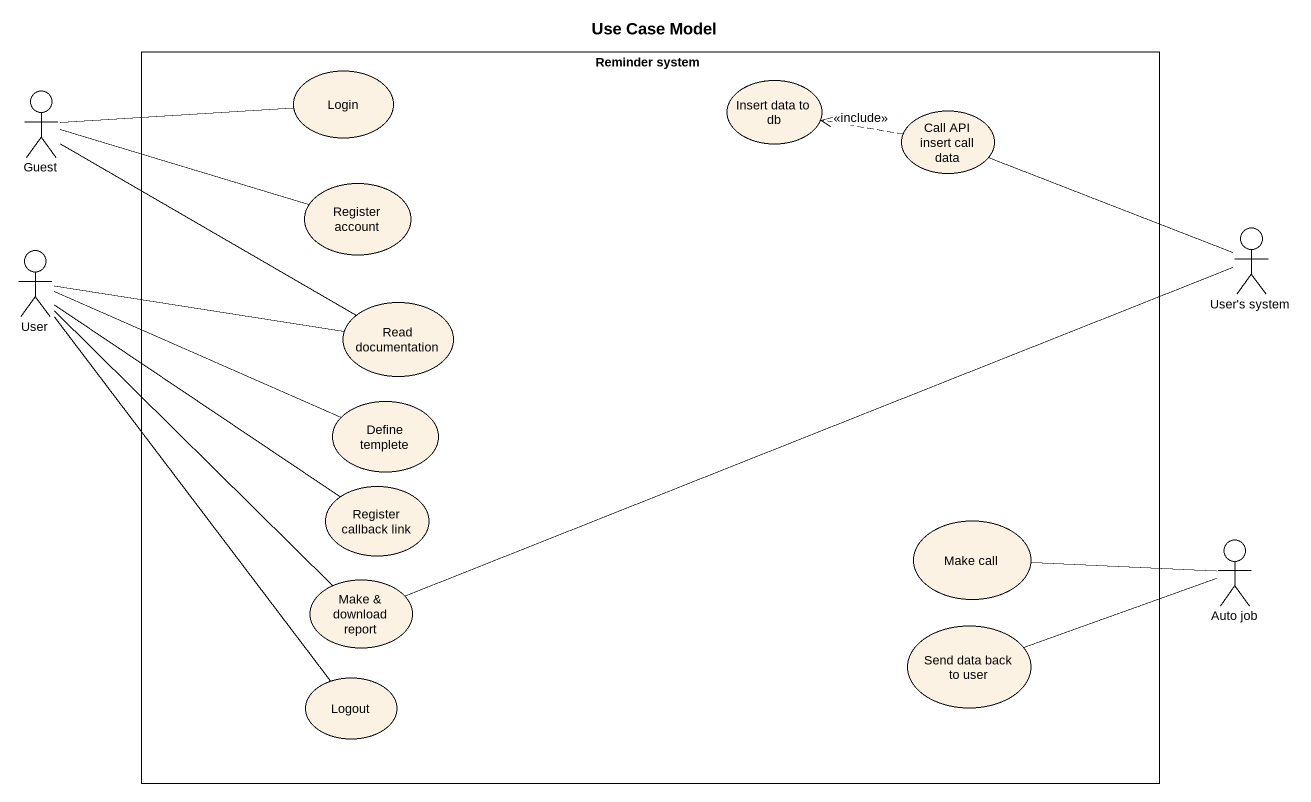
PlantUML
@startuml
title Use Case Model
actor Guest
rectangle "Reminder system" as Reminder_system {
  usecase Login
  usecase "Insert data to db" as Insert_data_to_db
  usecase "Call API insert call data" as Call_API_insert_call_data
  usecase "Register account" as Register_account
  usecase "Read documentation" as Read_documentation
  usecase "Define templete" as Define_templete
  usecase "Register callback link" as Register_callback_link
  usecase "Make call" as Make_call
  usecase "Make & download report" as Make_download_report
  usecase "Send data back to user" as Send_data_back_to_user
  usecase Logout
}
actor User
actor "User's system" as User_s_system
actor "Auto job" as Auto_job
Guest -right- Login
Guest -right- Register_account
Guest -right- Read_documentation
Call_API_insert_call_data .left.> Insert_data_to_db : <<include>>
User -right- Read_documentation
User -right- Define_templete
User -- Register_callback_link
User -- Make_download_report
User -- Logout
User_s_system -left- Call_API_insert_call_data
User_s_system -left- Make_download_report
Auto_job -left- Make_call
Auto_job -left- Send_data_back_to_user
@enduml
